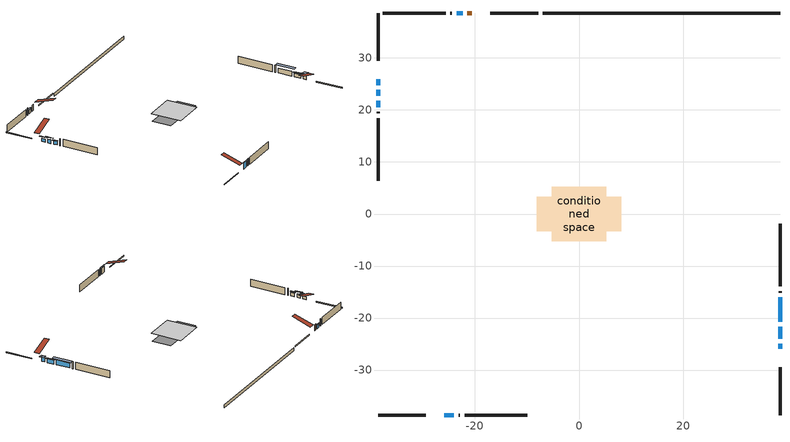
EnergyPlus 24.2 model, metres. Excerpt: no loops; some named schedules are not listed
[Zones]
conditioned space
 floor adiabatic (Floor1 construction): -5.17,-5.17 -5.17,5.17 5.17,5.17 5.17,-5.17 z1.04
 floor adiabatic (AdiabaticFloorConstruction): -5.27,-5.27 -5.27,5.27 5.27,5.27 5.27,-5.27 z1.04
 floor foundation (Slab1 construction): -8.1,-3.3 -8.1,3.3 8.1,3.3 8.1,-3.3 z0
 wall outside (RimJoist1 construction): -7.88,38.65 -17.03,38.65 / -38.65,-38.65 -29.5,-38.65 / -38.65,38.65 -38.65,29.5 / 38.65,-38.65 38.65,-29.5 z1.04:1.34
 wall outside (AdiabaticWallConstruction 1): -20.6,38.65 -21.46,38.65 z1.04:3.07
 wall outside (AdiabaticWallConstruction): -38.65,25.93 -38.65,24.78 z1.04:2.03; 38.65,-25.93 38.65,-24.91 / 38.65,-20.77 38.65,-16.04 z1.04:2.74; -25.93,-38.65 -24.1,-38.65 z1.04:3.07; -38.65,23.86 -38.65,22.71 / -22.39,38.65 -23.53,38.65 / 38.65,-23.98 38.65,-21.69 z1.04:2.34; -38.65,21.78 -38.65,20.56 z1.04:2.28
 wall outside (Wall1 construction): -24.46,38.65 -24.74,38.65 / -23.17,-38.65 -22.89,-38.65 / -38.65,19.63 -38.65,19.36 / 38.65,-15.11 38.65,-14.83 z1.04:3.48
 wall outside (Wall2 construction): -25.67,38.65 -37.72,38.65 / -21.96,-38.65 -9.91,-38.65 / -38.65,18.43 -38.65,6.37 / 38.65,-13.9 38.65,-1.85 z1.04:3.48
 wall foundation (FoundationWall1 construction): 38.65,38.65 -6.95,38.65 z0:1.04
 window (WindowConstruction): -38.65,25.93 -38.65,24.78 z1.04:2.03
 window (WindowConstruction 6): 38.65,-25.93 38.65,-24.91 z1.04:2.74
 window (WindowConstruction 7): -25.93,-38.65 -24.1,-38.65 z1.04:3.07
 window (WindowConstruction 1): -38.65,23.86 -38.65,22.71 z1.04:2.34
 window (WindowConstruction 2): -38.65,21.78 -38.65,20.56 z1.04:2.28
 window (WindowConstruction 3): -22.39,38.65 -23.53,38.65 z1.04:2.34
 window (WindowConstruction 4): 38.65,-23.98 38.65,-21.69 z1.04:2.34
 window (WindowConstruction 5): 38.65,-20.76 38.65,-16.04 z1.04:2.74
 door (Door): -20.6,38.65 -21.46,38.65 z1.04:3.07
 ceiling adiabatic (AdiabaticFloorConstruction): 5.27,-5.27 5.27,5.27 -5.27,5.27 -5.27,-5.27 z1.04
 roof outside (Roof1 construction): -19.67,38.65,3.48 -19.67,32.15,5.65 -17.96,32.15,5.65 -17.96,38.65,3.48; -26.86,-38.65,3.48 -26.86,-32.15,5.65 -28.57,-32.15,5.65 -28.57,-38.65,3.48; -38.65,26.86,3.48 -32.15,26.86,5.65 -32.15,28.57,5.65 -38.65,28.57,3.48; 38.65,-26.86,3.48 32.15,-26.86,5.65 32.15,-28.57,5.65 38.65,-28.57,3.48
shading: -38.65,24.03 -38.65,26.69 -38.95,26.69 -38.95,24.03 z2.79; 38.65,-24.61 38.65,-26.23 39.81,-26.23 39.81,-24.61 z3.04; -23.8,-38.65 -26.23,-38.65 -26.23,-39.05 -23.8,-39.05 z3.37; -38.65,21.95 -38.65,24.61 -38.95,24.61 -38.95,21.95 z3.09; -38.65,20.26 -38.65,22.08 -39.05,22.08 -39.05,20.26 z2.58; -23.73,38.65 -22.19,38.65 -22.19,39.06 -23.73,39.06 z2.54; 38.65,-21.4 38.65,-24.28 39.05,-24.28 39.05,-21.4 z2.63; 38.65,-15.13 38.65,-21.68 39.81,-21.68 39.81,-15.13 z3.65
[Building]
Building 1: Terrain=Suburbs
[Site:Location]
London AP_ON: Latitude {deg}=43.03; Longitude {deg}=-81.15; Time Zone {hr}=-5; Elevation {m}=278; Keep Site Location Information=Yes
[Site:GroundTemperature:Shallow]
3.98693, 1.93205, 1.76749, 2.74264, 6.6573, 10.5537, 13.9317, 16.0716, 16.2534, 14.513, 11.2211, 7.44421
[Site:WaterMainsTemperature]
Calculation Method=Schedule; Temperature Schedule=mains temperature schedule
[Material] Roughness=Rough; Thermal Absorptance=0.9
Name | Thickness {m} | Conductivity {W/m-K} | Density {kg/m3} | Specific Heat {J/kg-K} | Solar Absorptance | Visible Absorptance
asphalt or fiberglass shingles | 0.00635 | 0.162714 | 1121.4 | 1465.45 | 0.84 | 0.84
concrete 4.0 in. | 0.1016 | 1.803125 | 2242.8 | 837.4 | 0.7 | 0.7
concrete 8.0 in. | 0.2032 | 1.803125 | 2242.8 | 837.4 | 0.7 | 0.7
door material | 0.04445 | 0.053851 | 512.64 | 1214.23 | 0.7 | 0.7
exterior vertical ins | 0.00202101 | 0.029427 | 32.04 | 1214.23 | 0.7 | 0.7
floor covering | 0.0127 | 9.015625 | 54.468 | 1339.84 | 0.6 | 0.6
floor covering 1 | 0.0127 | 0.0433444 | 54.468 | 1339.84 | 0.6 | 0.6
floor rigid ins; wall rigid ins | 0.512978 | 0.029427 | 32.04 | 1214.23 | 0.7 | 0.7
floor stud and cavity | 0.0889 | 0.233522 | 50.32683 | 1063.81 | 0.7 | 0.7
floor stud and cavity 1 | 0.1397 | 1.75129 | 37.0049 | 1207.88 | 0.7 | 0.7
furniture material conditioned space 1 | 0.1524 | 0.115458 | 640.8 | 1214.23 | 0.6 | 0.6
gypsum board | 0.0127 | 0.160291 | 801 | 837.4 | 0.6 | 0.6
gypsum board 1 | 0.0127 | 0.160291 | 801 | 837.4 | 0.7 | 0.7
osb sheathing 0.5 in. | 0.0127 | 0.115458 | 512.64 | 1214.23 | 0.7 | 0.7
osb sheathing 0.75 in. | 0.01905 | 0.115458 | 512.64 | 1214.23 | 0.7 | 0.7
rim joist stud and cavity | 0.0508 | 0.139066 | 50.32683 | 1063.81 | 0.6 | 0.6
roof rigid ins | 0.051816 | 0.029427 | 32.04 | 1214.23 | 0.7 | 0.7
roof stud and cavity | 0.2032 | 0.171272 | 78.34581 | 1123.46 | 0.7 | 0.7
wall stud and cavity | 0.1397 | 0.14347 | 139.0536 | 1170.24 | 0.7 | 0.7
wall stud and cavity 1 | 0.1397 | 0.0879583 | 139.0536 | 1170.24 | 0.7 | 0.7
wall stud and cavity 2 | 0.0889 | 0.380278 | 52.3479 | 1209.89 | 0.7 | 0.7
wall stud and cavity 3 | 0.0889 | 0.391764 | 83.0341 | 1211.67 | 0.7 | 0.7
wood siding | 0.0254 | 0.102417 | 544.68 | 1172.36 | 0.84 | 0.84
wood siding 1; wood siding 2; wood siding 3 | 0.0254 | 0.102417 | 544.68 | 1172.36 | 0.7 | 0.7
[WindowMaterial:SimpleGlazingSystem]
Name | U-Factor {W/m2-K} | Solar Heat Gain Coefficient
WindowMaterial | 2.61358 | 0.11
WindowMaterial 1 | 2.60961 | 0.11
WindowMaterial 2 | 2.62153 | 0.1
WindowMaterial 3 | 2.58235 | 0.12
WindowMaterial 4 | 2.58519 | 0.11
WindowMaterial 5 | 2.654465 | 0.11
[Construction]
AdiabaticFloorConstruction: floor stud and cavity 1, floor rigid ins, osb sheathing 0.75 in., floor covering 1
AdiabaticWallConstruction: wood siding 2, wall rigid ins, wall stud and cavity 2, gypsum board
AdiabaticWallConstruction 1: wood siding 3, wall rigid ins, wall stud and cavity 2, gypsum board
Door: door material
Floor1 construction: floor stud and cavity, floor covering
FoundationWall1 construction: concrete 8.0 in., gypsum board 1
furniture construction conditioned space 1: furniture material conditioned space 1
PartitionWallConstruction: gypsum board, wall stud and cavity 3, gypsum board
RimJoist1 construction: wood siding 1, rim joist stud and cavity
Roof1 construction: asphalt or fiberglass shingles, roof rigid ins, osb sheathing 0.75 in., roof stud and cavity, gypsum board
Slab1 construction: concrete 4.0 in.
Wall1 construction: wood siding, osb sheathing 0.5 in., wall stud and cavity, gypsum board
Wall2 construction: wood siding, osb sheathing 0.5 in., wall stud and cavity 1, gypsum board
WindowConstruction: WindowMaterial
WindowConstruction 1; WindowConstruction 3; WindowConstruction 4: WindowMaterial 1
WindowConstruction 2: WindowMaterial 2
WindowConstruction 5: WindowMaterial 3
WindowConstruction 6: WindowMaterial 4
WindowConstruction 7: WindowMaterial 5
[Zone]
conditioned space: Multiplier=1; Volume {m3}=312; Part of Total Floor Area=Yes
[Space]
conditioned space 1: Zone=conditioned space; Volume {m3}=312
[SurfaceProperty:ExposedFoundationPerimeter]
Slab1: Exposed Perimeter Calculation Method=TotalExposedPerimeter; Total Exposed Perimeter {m}=45.599
[InternalMass] Zone or ZoneList=conditioned space; Space or SpaceList=conditioned space 1
Name | Construction | Surface Area {m2}
furniture mass conditioned space 1 | furniture construction conditioned space 1 | 129.968
partition wall mass | PartitionWallConstruction | 218.01
[Lights]
interior lighting: Zone or ZoneList or Space or SpaceList=conditioned space 1; Schedule=interior lighting schedule; Design Level Calculation Method=LightingLevel; Lighting Level {W}=343.2; Return Air Fraction=0; Fraction Radiant=0.6; Fraction Visible=0.2; Fraction Replaceable=1
[People]
occupants: Zone or ZoneList or Space or SpaceList=conditioned space 1; Number of People Schedule=occupants schedule; Number of People Calculation Method=People; Number of People=3; Fraction Radiant=0.314171; Sensible Heat Fraction=0.56303; Activity Level Schedule=occupants activity schedule; Carbon Dioxide Generation Rate {m3/s-W}=0; Enable ASHRAE 55 Comfort Warnings=No; Mean Radiant Temperature Calculation Type=EnclosureAveraged
[ElectricEquipment] Zone or ZoneList or Space or SpaceList=conditioned space 1; Design Level Calculation Method=EquipmentLevel
Name | Schedule | Design Level {W} | Fraction Latent | Fraction Radiant | Fraction Lost
clothes dryer | clothes dryer schedule | 140.772 | 0.015 | 0.081 | 0.85
clothes washer | clothes washer schedule | 32.1985 | 0.03 | 0.162 | 0.7
cooking range | cooking range schedule | 215.147 | 0.08 | 0.432 | 0.2
dishwasher | dishwasher schedule | 66.8632 | 0.3 | 0.18 | 0.4
fridge | fridge schedule | 72.9452 | 0 | 0.6 | 0
mech vent bath fan 0 | mech vent bath fan 0 schedule | 50.2 | 0 | 0 | 1
mech vent house fan | mech vent house fan schedule | 0 | 0 | 0 | 1
mech vent house fan cfis | mech vent house fan cfis schedule | 0 | 0 | 0 | 0
misc plug loads | misc plug loads schedule | 494.7 | 0.045 | 0.513 | 0.1
whole house fan | Always On Discrete | 0 | 0 | 0 | 1
[OtherEquipment] Zone or ZoneList or Space or SpaceList=conditioned space 1; Design Level Calculation Method=EquipmentLevel
Name | Fuel Type | Schedule | Design Level {W} | Fraction Latent | Fraction Radiant | Fraction Lost
clothes dryer 1 | Electricity | clothes dryer schedule | 0 | 0.015 | 0.081 | 0.85
cooking range 1 | Electricity | cooking range schedule | 0 | 0.08 | 0.432 | 0.2
general water use latent | None | general water use schedule | 62.594 | 1 | 0 | 0
general water use sensible | None | general water use schedule | -61.6891 | 0 | 0.6 | 0
mech vent house fan latent load | None | Always On Discrete | 0 | 1 | 0 | 0
mech vent house fan sensible load | None | Always On Discrete | 0 | 0 | 0 | 0
water heater energy adjustment1 | Electricity | Always On Discrete | 0.01 | 0 | 0 | 1
[ZoneInfiltration:DesignFlowRate] Zone or ZoneList or Space or SpaceList=conditioned space 1; Schedule=Always On Discrete; Design Flow Rate Calculation Method=Flow/Zone; Design Flow Rate {m3/s}=0
infil flow; natural vent flow; whole house fan flow
[AvailabilityManager:Scheduled]
central ac airloop Availability Manager: Schedule=Always On Discrete
[Foundation:Kiva]
Foundation Kiva 1: Initial Indoor Air Temperature {C}=18; Wall Height Above Grade {m}=1.04001; Wall Depth Below Slab {m}=0.2032; Custom Block Material Name 1=exterior vertical ins; Custom Block Depth 1 {m}=1.04001; Custom Block X Position 1 {m}=0.2159; Custom Block Z Position 1 {m}=0
[Foundation:Kiva:Settings]
Soil Conductivity {W/m-K}=0.849921; Soil Density {kg/m3}=1842.3; Soil Specific Heat {J/kg-K}=418.7; Ground Solar Absorptivity=0.9; Ground Thermal Absorptivity=0.9; Ground Surface Roughness {m}=0.03; Far-Field Width {m}=40; Deep-Ground Boundary Condition=ZeroFlux; Deep-Ground Depth {m}=40; Minimum Cell Dimension {m}=0.2; Maximum Cell Growth Coefficient=3; Simulation Timestep=Timestep
[Exterior:Lights]
exterior lighting: Schedule=exterior lighting schedule; Design Level {W}=75.6
[EnergyManagementSystem:GlobalVariable]
central_ac_airloop_Fan_RTF
infil_program_Qfan
infil_program_Qinf
natural_vent_program_Qnv
natural_vent_program_Qwhf
[EnergyManagementSystem:Sensor]
Name | Output:Variable or Output:Meter Index Key | Output:Variable or Output:Meter
airflow_gain | infil flow | Infiltration Sensible Heat Gain Energy
airflow_gain_1 | natural vent flow | Infiltration Sensible Heat Gain Energy
airflow_gain_2 | whole house fan flow | Infiltration Sensible Heat Gain Energy
airflow_loss | infil flow | Infiltration Sensible Heat Loss Energy
airflow_loss_1 | natural vent flow | Infiltration Sensible Heat Loss Energy
airflow_loss_2 | whole house fan flow | Infiltration Sensible Heat Loss Energy
clg_load_cond |  | Cooling:EnergyTransfer:Zone:CONDITIONED SPACE
clg_sp_s; clg_sp_s_1 | cooling setpoint | Schedule Value
clothes_dryer_exhaust_0_sch_s | clothes dryer exhaust 0 schedule | Schedule Value
cool_season | cooling season schedule | Schedule Value
htg_load_cond |  | Heating:EnergyTransfer:Zone:CONDITIONED SPACE
htg_sp_s; htg_sp_s_1 | heating setpoint | Schedule Value
ig_ee_conv | clothes dryer | Electric Equipment Convective Heating Energy
ig_ee_conv_2 | cooking range | Electric Equipment Convective Heating Energy
ig_ee_conv_4 | fridge | Electric Equipment Convective Heating Energy
ig_ee_conv_5 | misc plug loads | Electric Equipment Convective Heating Energy
ig_ee_conv_6 | whole house fan | Electric Equipment Convective Heating Energy
ig_ee_rad | clothes dryer | Electric Equipment Radiant Heating Energy
ig_ee_rad_2 | cooking range | Electric Equipment Radiant Heating Energy
ig_ee_rad_4 | fridge | Electric Equipment Radiant Heating Energy
ig_ee_rad_5 | misc plug loads | Electric Equipment Radiant Heating Energy
ig_ee_rad_6 | whole house fan | Electric Equipment Radiant Heating Energy
ig_lgt_conv | interior lighting | Lights Convective Heating Energy
ig_lgt_rad | interior lighting | Lights Radiant Heating Energy
ig_lgt_vis | interior lighting | Lights Visible Radiation Heating Energy
ig_oe_conv | clothes dryer 1 | Other Equipment Convective Heating Energy
ig_oe_conv_1 | cooking range 1 | Other Equipment Convective Heating Energy
ig_oe_conv_2 | general water use latent | Other Equipment Convective Heating Energy
ig_oe_conv_3 | general water use sensible | Other Equipment Convective Heating Energy
ig_oe_conv_4 | water heater energy adjustment1 | Other Equipment Convective Heating Energy
ig_oe_rad | clothes dryer 1 | Other Equipment Radiant Heating Energy
ig_oe_rad_1 | cooking range 1 | Other Equipment Radiant Heating Energy
ig_oe_rad_2 | general water use latent | Other Equipment Radiant Heating Energy
ig_oe_rad_3 | general water use sensible | Other Equipment Radiant Heating Energy
ig_oe_rad_4 | water heater energy adjustment1 | Other Equipment Radiant Heating Energy
ig_ppl_conv | occupants | People Convective Heating Energy
ig_ppl_rad | occupants | People Radiant Heating Energy
im_conv | furniture mass conditioned space 1 | Surface Inside Face Convection Heat Gain Energy
im_conv_1 | partition wall mass | Surface Inside Face Convection Heat Gain Energy
im_ig | furniture mass conditioned space 1 | Surface Inside Face Internal Gains Radiation Heat Gain Energy
im_ig_1 | partition wall mass | Surface Inside Face Internal Gains Radiation Heat Gain Energy
im_lgt | furniture mass conditioned space 1 | Surface Inside Face Lights Radiation Heat Gain Energy
im_lgt_1 | partition wall mass | Surface Inside Face Lights Radiation Heat Gain Energy
im_sol | furniture mass conditioned space 1 | Surface Inside Face Solar Radiation Heat Gain Energy
im_sol_1 | partition wall mass | Surface Inside Face Solar Radiation Heat Gain Energy
im_surf | furniture mass conditioned space 1 | Surface Inside Face Net Surface Thermal Radiation Heat Gain Energy
im_surf_1 | partition wall mass | Surface Inside Face Net Surface Thermal Radiation Heat Gain Energy
mech_vent_bath_fan_0_sch_s | mech vent bath fan 0 schedule | Schedule Value
mv_conv | mech vent bath fan 0 | Electric Equipment Convective Heating Energy
mv_conv_1 | mech vent house fan | Electric Equipment Convective Heating Energy
mv_conv_2 | mech vent house fan cfis | Electric Equipment Convective Heating Energy
mv_conv_3 | mech vent house fan latent load | Other Equipment Convective Heating Energy
mv_conv_4 | mech vent house fan sensible load | Other Equipment Convective Heating Energy
mv_rad | mech vent bath fan 0 | Electric Equipment Radiant Heating Energy
mv_rad_1 | mech vent house fan | Electric Equipment Radiant Heating Energy
mv_rad_2 | mech vent house fan cfis | Electric Equipment Radiant Heating Energy
mv_rad_3 | mech vent house fan latent load | Other Equipment Radiant Heating Energy
mv_rad_4 | mech vent house fan sensible load | Other Equipment Radiant Heating Energy
natural_vent_s | natural vent schedule | Schedule Value
out_pb_s |  | Site Outdoor Air Barometric Pressure
out_wt_s |  | Site Outdoor Air Humidity Ratio
site_vw_s |  | Site Wind Speed
ss_back_out | Window1 | Surface Window Shortwave from Zone Back Out Window Heat Transfer Rate
ss_back_out_1 | Window10 | Surface Window Shortwave from Zone Back Out Window Heat Transfer Rate
ss_back_out_2 | Window12 | Surface Window Shortwave from Zone Back Out Window Heat Transfer Rate
ss_back_out_3 | Window2 | Surface Window Shortwave from Zone Back Out Window Heat Transfer Rate
ss_back_out_4 | Window3 | Surface Window Shortwave from Zone Back Out Window Heat Transfer Rate
ss_back_out_5 | Window5 | Surface Window Shortwave from Zone Back Out Window Heat Transfer Rate
ss_back_out_6 | Window6 | Surface Window Shortwave from Zone Back Out Window Heat Transfer Rate
ss_back_out_7 | Window8 | Surface Window Shortwave from Zone Back Out Window Heat Transfer Rate
ss_conv | Door1 | Surface Inside Face Convection Heat Gain Energy
ss_conv_1 | Window1 | Surface Inside Face Convection Heat Gain Energy
ss_conv_2 | Window10 | Surface Inside Face Convection Heat Gain Energy
ss_conv_3 | Window12 | Surface Inside Face Convection Heat Gain Energy
ss_conv_4 | Window2 | Surface Inside Face Convection Heat Gain Energy
ss_conv_5 | Window3 | Surface Inside Face Convection Heat Gain Energy
ss_conv_6 | Window5 | Surface Inside Face Convection Heat Gain Energy
ss_conv_7 | Window6 | Surface Inside Face Convection Heat Gain Energy
ss_conv_8 | Window8 | Surface Inside Face Convection Heat Gain Energy
ss_ig | Door1 | Surface Inside Face Internal Gains Radiation Heat Gain Energy
ss_ig_1 | Window1 | Surface Inside Face Internal Gains Radiation Heat Gain Energy
ss_ig_2 | Window10 | Surface Inside Face Internal Gains Radiation Heat Gain Energy
ss_ig_3 | Window12 | Surface Inside Face Internal Gains Radiation Heat Gain Energy
ss_ig_4 | Window2 | Surface Inside Face Internal Gains Radiation Heat Gain Energy
ss_ig_5 | Window3 | Surface Inside Face Internal Gains Radiation Heat Gain Energy
ss_ig_6 | Window5 | Surface Inside Face Internal Gains Radiation Heat Gain Energy
ss_ig_7 | Window6 | Surface Inside Face Internal Gains Radiation Heat Gain Energy
ss_ig_8 | Window8 | Surface Inside Face Internal Gains Radiation Heat Gain Energy
ss_lgt | Door1 | Surface Inside Face Lights Radiation Heat Gain Energy
ss_sol | Door1 | Surface Inside Face Solar Radiation Heat Gain Energy
ss_surf | Door1 | Surface Inside Face Net Surface Thermal Radiation Heat Gain Energy
ss_surf_1 | Window1 | Surface Inside Face Net Surface Thermal Radiation Heat Gain Energy
ss_surf_2 | Window10 | Surface Inside Face Net Surface Thermal Radiation Heat Gain Energy
ss_surf_3 | Window12 | Surface Inside Face Net Surface Thermal Radiation Heat Gain Energy
ss_surf_4 | Window2 | Surface Inside Face Net Surface Thermal Radiation Heat Gain Energy
ss_surf_5 | Window3 | Surface Inside Face Net Surface Thermal Radiation Heat Gain Energy
ss_surf_6 | Window5 | Surface Inside Face Net Surface Thermal Radiation Heat Gain Energy
ss_surf_7 | Window6 | Surface Inside Face Net Surface Thermal Radiation Heat Gain Energy
ss_surf_8 | Window8 | Surface Inside Face Net Surface Thermal Radiation Heat Gain Energy
ss_trans_in | Window1 | Surface Window Transmitted Solar Radiation Rate
ss_trans_in_1 | Window10 | Surface Window Transmitted Solar Radiation Rate
ss_trans_in_2 | Window12 | Surface Window Transmitted Solar Radiation Rate
ss_trans_in_3 | Window2 | Surface Window Transmitted Solar Radiation Rate
ss_trans_in_4 | Window3 | Surface Window Transmitted Solar Radiation Rate
ss_trans_in_5 | Window5 | Surface Window Transmitted Solar Radiation Rate
ss_trans_in_6 | Window6 | Surface Window Transmitted Solar Radiation Rate
ss_trans_in_7 | Window8 | Surface Window Transmitted Solar Radiation Rate
ss_trans_out | Window1 | Surface Inside Face Initial Transmitted Diffuse Transmitted Out Window Solar Radiation Rate
ss_trans_out_1 | Window10 | Surface Inside Face Initial Transmitted Diffuse Transmitted Out Window Solar Radiation Rate
ss_trans_out_2 | Window12 | Surface Inside Face Initial Transmitted Diffuse Transmitted Out Window Solar Radiation Rate
ss_trans_out_3 | Window2 | Surface Inside Face Initial Transmitted Diffuse Transmitted Out Window Solar Radiation Rate
ss_trans_out_4 | Window3 | Surface Inside Face Initial Transmitted Diffuse Transmitted Out Window Solar Radiation Rate
ss_trans_out_5 | Window5 | Surface Inside Face Initial Transmitted Diffuse Transmitted Out Window Solar Radiation Rate
ss_trans_out_6 | Window6 | Surface Inside Face Initial Transmitted Diffuse Transmitted Out Window Solar Radiation Rate
ss_trans_out_7 | Window8 | Surface Inside Face Initial Transmitted Diffuse Transmitted Out Window Solar Radiation Rate
s_conv | Floor1 | Surface Inside Face Convection Heat Gain Energy
s_conv_1 | FoundationWall1 | Surface Inside Face Convection Heat Gain Energy
s_conv_10 | Roof1:270 | Surface Inside Face Convection Heat Gain Energy
s_conv_11 | Roof1:90 | Surface Inside Face Convection Heat Gain Energy
s_conv_12 | Slab1 | Surface Inside Face Convection Heat Gain Energy
s_conv_13 | Wall1:0 | Surface Inside Face Convection Heat Gain Energy
s_conv_14 | Wall1:180 | Surface Inside Face Convection Heat Gain Energy
s_conv_15 | Wall1:270 | Surface Inside Face Convection Heat Gain Energy
s_conv_16 | Wall1:90 | Surface Inside Face Convection Heat Gain Energy
s_conv_17 | Wall2:0 | Surface Inside Face Convection Heat Gain Energy
s_conv_18 | Wall2:180 | Surface Inside Face Convection Heat Gain Energy
s_conv_19 | Wall2:270 | Surface Inside Face Convection Heat Gain Energy
s_conv_2 | inferred conditioned ceiling | Surface Inside Face Convection Heat Gain Energy
s_conv_20 | Wall2:90 | Surface Inside Face Convection Heat Gain Energy
s_conv_3 | inferred conditioned floor | Surface Inside Face Convection Heat Gain Energy
s_conv_4 | RimJoist1:0 | Surface Inside Face Convection Heat Gain Energy
s_conv_5 | RimJoist1:180 | Surface Inside Face Convection Heat Gain Energy
s_conv_6 | RimJoist1:270 | Surface Inside Face Convection Heat Gain Energy
s_conv_7 | RimJoist1:90 | Surface Inside Face Convection Heat Gain Energy
s_conv_8 | Roof1:0 | Surface Inside Face Convection Heat Gain Energy
s_conv_9 | Roof1:180 | Surface Inside Face Convection Heat Gain Energy
s_ig | Floor1 | Surface Inside Face Internal Gains Radiation Heat Gain Energy
s_ig_1 | FoundationWall1 | Surface Inside Face Internal Gains Radiation Heat Gain Energy
s_ig_10 | Roof1:270 | Surface Inside Face Internal Gains Radiation Heat Gain Energy
s_ig_11 | Roof1:90 | Surface Inside Face Internal Gains Radiation Heat Gain Energy
s_ig_12 | Slab1 | Surface Inside Face Internal Gains Radiation Heat Gain Energy
s_ig_13 | Wall1:0 | Surface Inside Face Internal Gains Radiation Heat Gain Energy
s_ig_14 | Wall1:180 | Surface Inside Face Internal Gains Radiation Heat Gain Energy
s_ig_15 | Wall1:270 | Surface Inside Face Internal Gains Radiation Heat Gain Energy
s_ig_16 | Wall1:90 | Surface Inside Face Internal Gains Radiation Heat Gain Energy
s_ig_17 | Wall2:0 | Surface Inside Face Internal Gains Radiation Heat Gain Energy
s_ig_18 | Wall2:180 | Surface Inside Face Internal Gains Radiation Heat Gain Energy
s_ig_19 | Wall2:270 | Surface Inside Face Internal Gains Radiation Heat Gain Energy
s_ig_2 | inferred conditioned ceiling | Surface Inside Face Internal Gains Radiation Heat Gain Energy
s_ig_20 | Wall2:90 | Surface Inside Face Internal Gains Radiation Heat Gain Energy
s_ig_3 | inferred conditioned floor | Surface Inside Face Internal Gains Radiation Heat Gain Energy
s_ig_4 | RimJoist1:0 | Surface Inside Face Internal Gains Radiation Heat Gain Energy
s_ig_5 | RimJoist1:180 | Surface Inside Face Internal Gains Radiation Heat Gain Energy
s_ig_6 | RimJoist1:270 | Surface Inside Face Internal Gains Radiation Heat Gain Energy
s_ig_7 | RimJoist1:90 | Surface Inside Face Internal Gains Radiation Heat Gain Energy
s_ig_8 | Roof1:0 | Surface Inside Face Internal Gains Radiation Heat Gain Energy
s_ig_9 | Roof1:180 | Surface Inside Face Internal Gains Radiation Heat Gain Energy
s_lgt | Floor1 | Surface Inside Face Lights Radiation Heat Gain Energy
s_lgt_1 | FoundationWall1 | Surface Inside Face Lights Radiation Heat Gain Energy
s_lgt_10 | Roof1:270 | Surface Inside Face Lights Radiation Heat Gain Energy
s_lgt_11 | Roof1:90 | Surface Inside Face Lights Radiation Heat Gain Energy
s_lgt_12 | Slab1 | Surface Inside Face Lights Radiation Heat Gain Energy
s_lgt_13 | Wall1:0 | Surface Inside Face Lights Radiation Heat Gain Energy
s_lgt_14 | Wall1:180 | Surface Inside Face Lights Radiation Heat Gain Energy
s_lgt_15 | Wall1:270 | Surface Inside Face Lights Radiation Heat Gain Energy
s_lgt_16 | Wall1:90 | Surface Inside Face Lights Radiation Heat Gain Energy
s_lgt_17 | Wall2:0 | Surface Inside Face Lights Radiation Heat Gain Energy
s_lgt_18 | Wall2:180 | Surface Inside Face Lights Radiation Heat Gain Energy
s_lgt_19 | Wall2:270 | Surface Inside Face Lights Radiation Heat Gain Energy
s_lgt_2 | inferred conditioned ceiling | Surface Inside Face Lights Radiation Heat Gain Energy
s_lgt_20 | Wall2:90 | Surface Inside Face Lights Radiation Heat Gain Energy
s_lgt_3 | inferred conditioned floor | Surface Inside Face Lights Radiation Heat Gain Energy
s_lgt_4 | RimJoist1:0 | Surface Inside Face Lights Radiation Heat Gain Energy
s_lgt_5 | RimJoist1:180 | Surface Inside Face Lights Radiation Heat Gain Energy
s_lgt_6 | RimJoist1:270 | Surface Inside Face Lights Radiation Heat Gain Energy
s_lgt_7 | RimJoist1:90 | Surface Inside Face Lights Radiation Heat Gain Energy
s_lgt_8 | Roof1:0 | Surface Inside Face Lights Radiation Heat Gain Energy
s_lgt_9 | Roof1:180 | Surface Inside Face Lights Radiation Heat Gain Energy
s_sol | Floor1 | Surface Inside Face Solar Radiation Heat Gain Energy
s_sol_1 | FoundationWall1 | Surface Inside Face Solar Radiation Heat Gain Energy
s_sol_10 | Roof1:270 | Surface Inside Face Solar Radiation Heat Gain Energy
s_sol_11 | Roof1:90 | Surface Inside Face Solar Radiation Heat Gain Energy
s_sol_12 | Slab1 | Surface Inside Face Solar Radiation Heat Gain Energy
s_sol_13 | Wall1:0 | Surface Inside Face Solar Radiation Heat Gain Energy
s_sol_14 | Wall1:180 | Surface Inside Face Solar Radiation Heat Gain Energy
